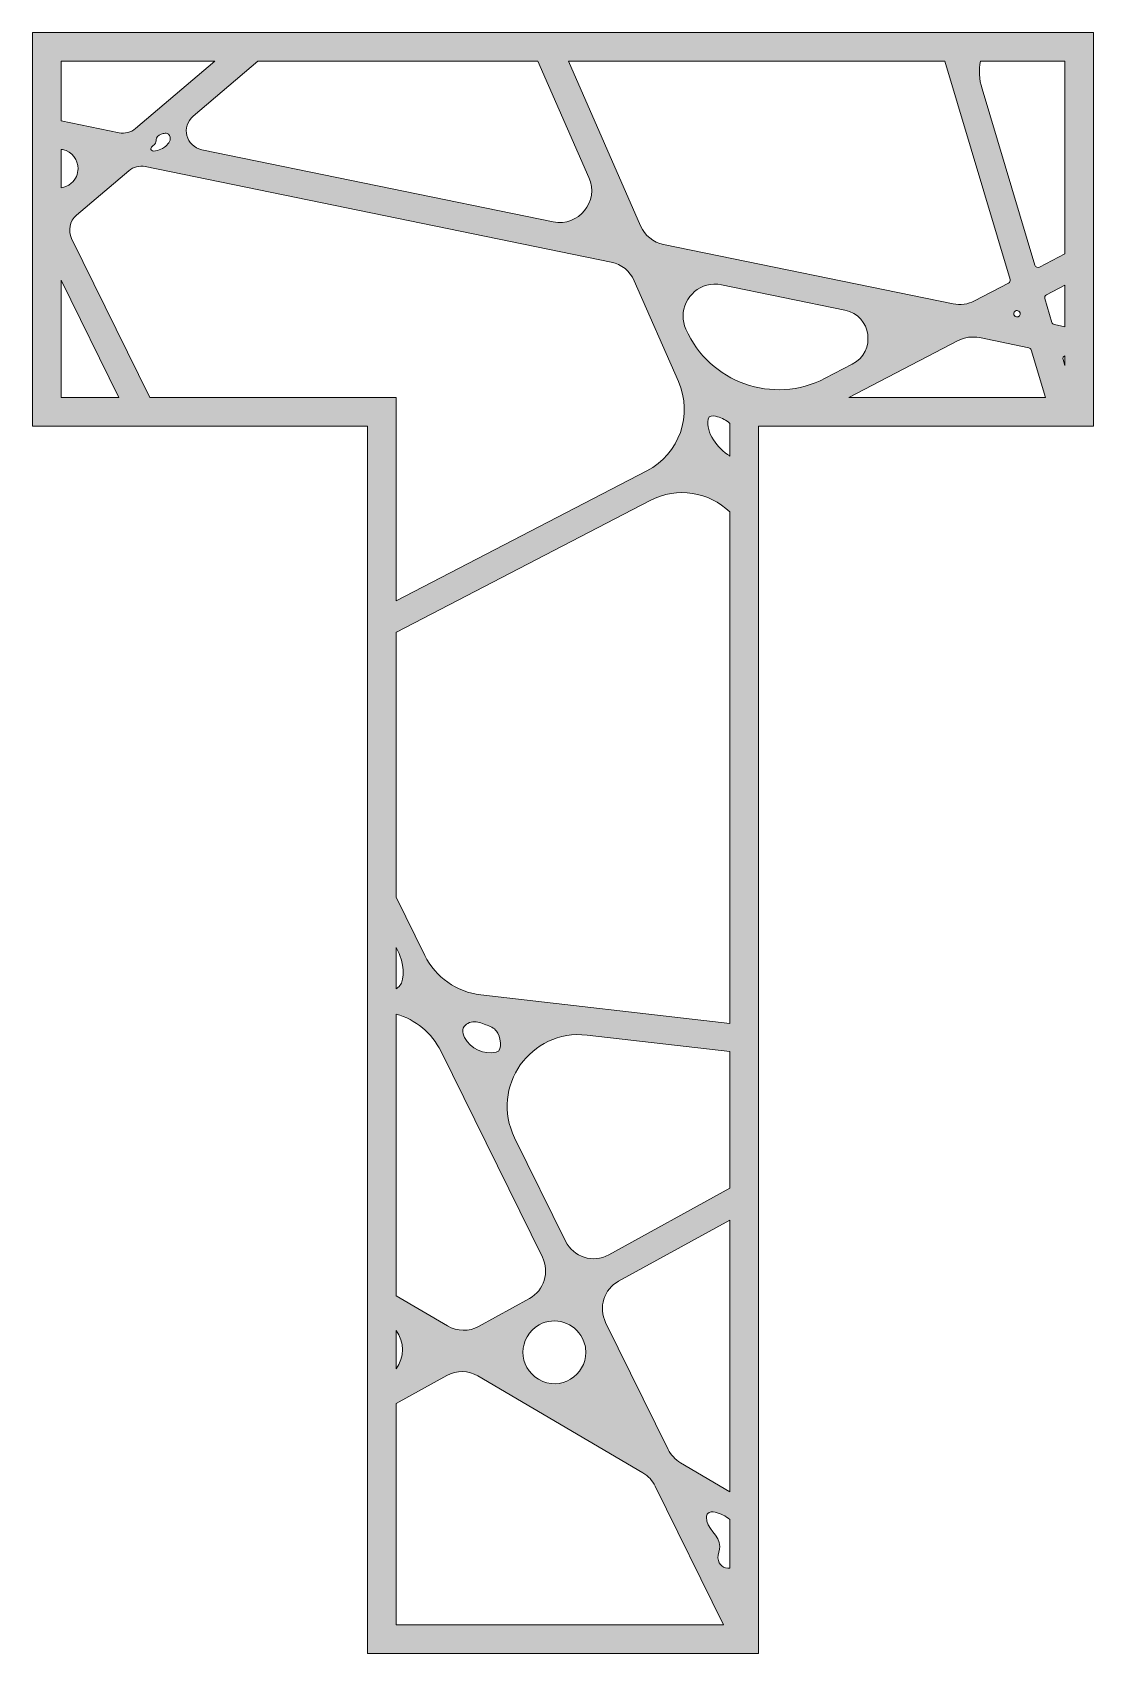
# Model space of a CAD drawing. Extents: x -1650 to 2650, y -4022 to 3022.
# Drawn here: x 2004.8 to 2295.2, y -1821.8 to -1378.2 of the extents above; entities that cross this region are included whole.
import ezdxf

# ---------------------------------------------------------------- set-up
doc = ezdxf.new("R2010")
doc.units = 0
doc.header["$MEASUREMENT"] = 0
doc.layers.add('Layer 1', color=7, linetype='Continuous')

msp = doc.modelspace()

# ---------------------------------------------------------------- hatches: boundary and pattern name
at = {"layer": 'Layer 1', "true_color": 0xe6e7e8}
h = msp.add_hatch(color=254, dxfattribs=at)
h.dxf.hatch_style = 2
h.paths.add_polyline_path([(2293.56, -1378.25), (2268.29, -1378.25), (2252.1, -1378.25), (2148.01, -1378.25), (2139.7, -1378.25), (2075.68, -1378.25), (2063.93, -1378.25), (2004.79, -1378.25), (2004.79, -1400.83), (2004.79, -1439.32), (2004.79, -1485.94), (2032.32, -1485.94), (2040.8, -1485.94), (2096.46, -1485.94), (2096.46, -1537.18), (2096.46, -1548.06), (2096.46, -1598.87), (2096.46, -1627.09), (2096.46, -1632.03), (2096.46, -1634.48), (2096.46, -1637.97), (2096.46, -1645.64), (2096.46, -1719.23), (2096.46, -1728.05), (2096.46, -1748.96), (2096.46, -1757.64), (2096.46, -1821.75), (2197.83, -1821.75), (2203.54, -1821.75), (2203.54, -1816.03), (2203.54, -1807.14), (2203.54, -1782.09), (2203.54, -1698.81), (2203.54, -1690.13), (2203.54, -1657.94), (2203.54, -1650.28), (2203.54, -1523.76), (2203.54, -1485.94), (2213.19, -1485.94), (2284.37, -1485.94), (2292.32, -1485.94), (2295.21, -1485.94), (2295.21, -1468.15), (2295.21, -1460.38), (2295.21, -1443.35), (2295.21, -1434.77), (2295.21, -1379.11), (2295.21, -1378.25)])
edge = h.paths.add_edge_path()
edge.add_spline(control_points=[(2254.46, -1386.1), (2254.46, -1386.1), (2272.35, -1445.84), (2272.35, -1445.84), (2272.47, -1446.24), (2272.29, -1446.66), (2271.92, -1446.86), (2271.92, -1446.86), (2262.6, -1451.69), (2262.6, -1451.69), (2260.8, -1452.62), (2258.75, -1452.91), (2256.77, -1452.5), (2256.77, -1452.5), (2177.5, -1436.25), (2177.5, -1436.25), (2174.71, -1435.68), (2172.38, -1433.78), (2171.23, -1431.18), (2171.23, -1431.18), (2151.46, -1386.1), (2151.46, -1386.1), (2151.46, -1386.1), (2254.46, -1386.1), (2254.46, -1386.1)], knot_values=[0, 0, 0, 0, 1, 1, 1, 2, 2, 2, 3, 3, 3, 4, 4, 4, 5, 5, 5, 6, 6, 6, 7, 7, 7, 8, 8, 8, 8], degree=3, periodic=1)
edge = h.paths.add_edge_path()
edge.add_spline(control_points=[(2195.68, -1494.14), (2195.45, -1494.01), (2195.24, -1493.87), (2195.04, -1493.72), (2193.28, -1492.48), (2191.8, -1490.85), (2190.74, -1488.97), (2189.78, -1487.26), (2189.18, -1485.14), (2190.02, -1483.37), (2190.72, -1483.03), (2191.56, -1483.15), (2192.32, -1483.37), (2193.55, -1483.74), (2194.71, -1484.37), (2195.68, -1485.21), (2195.68, -1485.21), (2195.68, -1494.14), (2195.68, -1494.14)], knot_values=[0, 0, 0, 0, 1, 1, 1, 2, 2, 2, 3, 3, 3, 4, 4, 4, 5, 5, 5, 6, 6, 6, 6], degree=3, periodic=1)
edge = h.paths.add_edge_path()
edge.add_spline(control_points=[(2183.61, -1459.4), (2183.1, -1458.23), (2182.86, -1457.02), (2182.86, -1455.86), (2182.86, -1450.61), (2187.71, -1446.11), (2193.41, -1447.28), (2193.41, -1447.28), (2227.12, -1454.19), (2227.12, -1454.19), (2234.45, -1455.7), (2235.82, -1465.57), (2229.18, -1469.02), (2229.18, -1469.02), (2221.75, -1472.87), (2221.75, -1472.87), (2207.54, -1480.24), (2190.05, -1474.06), (2183.61, -1459.4)], knot_values=[0, 0, 0, 0, 1, 1, 1, 2, 2, 2, 3, 3, 3, 4, 4, 4, 5, 5, 5, 6, 6, 6, 6], degree=3, periodic=1)
edge = h.paths.add_edge_path()
edge.add_spline(control_points=[(2143.15, -1386.1), (2143.15, -1386.1), (2157.11, -1417.94), (2157.11, -1417.94), (2159.97, -1424.45), (2154.29, -1431.49), (2147.31, -1430.06), (2147.31, -1430.06), (2051.15, -1410.34), (2051.15, -1410.34), (2046.82, -1409.45), (2045.42, -1403.98), (2048.78, -1401.12), (2048.78, -1401.12), (2066.44, -1386.1), (2066.44, -1386.1), (2066.44, -1386.1), (2143.15, -1386.1), (2143.15, -1386.1)], knot_values=[0, 0, 0, 0, 1, 1, 1, 2, 2, 2, 3, 3, 3, 4, 4, 4, 5, 5, 5, 6, 6, 6, 6], degree=3, periodic=1)
edge = h.paths.add_edge_path()
edge.add_spline(control_points=[(2012.65, -1386.1), (2012.65, -1386.1), (2054.7, -1386.1), (2054.7, -1386.1), (2054.7, -1386.1), (2033.01, -1404.55), (2033.01, -1404.55), (2031.76, -1405.6), (2030.11, -1406.03), (2028.51, -1405.7), (2028.51, -1405.7), (2012.65, -1402.44), (2012.65, -1402.44), (2012.65, -1402.44), (2012.65, -1386.1), (2012.65, -1386.1)], knot_values=[0, 0, 0, 0, 1, 1, 1, 2, 2, 2, 3, 3, 3, 4, 4, 4, 5, 5, 5, 5], degree=3, periodic=1)
edge = h.paths.add_edge_path()
edge.add_spline(control_points=[(2042.53, -1407.35), (2042.44, -1408.32), (2041.44, -1409.29), (2040.67, -1409.83), (2040.03, -1410.27), (2038.01, -1411.08), (2037.35, -1410.5), (2037.23, -1410.4), (2037.19, -1410.23), (2037.21, -1410.08), (2037.27, -1409.4), (2038.21, -1409.16), (2038.51, -1408.55), (2038.72, -1408.13), (2038.6, -1407.61), (2038.74, -1407.17), (2038.98, -1406.44), (2039.81, -1406.1), (2040.56, -1405.93), (2040.94, -1405.84), (2041.34, -1405.77), (2041.7, -1405.9), (2042.27, -1406.1), (2042.58, -1406.75), (2042.53, -1407.35)], knot_values=[0, 0, 0, 0, 1, 1, 1, 2, 2, 2, 3, 3, 3, 4, 4, 4, 5, 5, 5, 6, 6, 6, 7, 7, 7, 8, 8, 8, 8], degree=3, periodic=1)
edge = h.paths.add_edge_path()
edge.add_spline(control_points=[(2012.65, -1410.24), (2012.77, -1410.25), (2012.91, -1410.27), (2013.04, -1410.3), (2015.72, -1410.84), (2017.28, -1413.15), (2017.28, -1415.52), (2017.28, -1416.96), (2016.69, -1418.43), (2015.41, -1419.52), (2014.59, -1420.22), (2013.63, -1420.62), (2012.65, -1420.73), (2012.65, -1420.73), (2012.65, -1410.24), (2012.65, -1410.24)], knot_values=[0, 0, 0, 0, 1, 1, 1, 2, 2, 2, 3, 3, 3, 4, 4, 4, 5, 5, 5, 5], degree=3, periodic=1)
h.paths.add_polyline_path([(2012.65, -1478.08), (2012.65, -1446.02), (2028.45, -1478.08)])
edge = h.paths.add_edge_path()
edge.add_spline(control_points=[(2036.93, -1478.08), (2036.93, -1478.08), (2015.53, -1434.66), (2015.53, -1434.66), (2014.46, -1432.48), (2015, -1429.86), (2016.85, -1428.28), (2016.85, -1428.28), (2031.18, -1416.09), (2031.18, -1416.09), (2032.42, -1415.04), (2034.08, -1414.61), (2035.68, -1414.94), (2035.68, -1414.94), (2163.22, -1441.09), (2163.22, -1441.09), (2166.01, -1441.66), (2168.35, -1443.55), (2169.5, -1446.16), (2169.5, -1446.16), (2181.6, -1473.74), (2181.6, -1473.74), (2185.61, -1482.89), (2181.83, -1493.57), (2172.97, -1498.17), (2172.97, -1498.17), (2104.32, -1533.77), (2104.32, -1533.77), (2104.32, -1533.77), (2104.32, -1478.08), (2104.32, -1478.08), (2104.32, -1478.08), (2036.93, -1478.08), (2036.93, -1478.08)], knot_values=[0, 0, 0, 0, 1, 1, 1, 2, 2, 2, 3, 3, 3, 4, 4, 4, 5, 5, 5, 6, 6, 6, 7, 7, 7, 8, 8, 8, 9, 9, 9, 10, 10, 10, 11, 11, 11, 11], degree=3, periodic=1)
edge = h.paths.add_edge_path()
edge.add_spline(control_points=[(2104.32, -1628.56), (2104.75, -1629.25), (2105.09, -1630.02), (2105.37, -1630.79), (2106.56, -1634.01), (2106.94, -1638.56), (2104.32, -1639.92), (2104.32, -1639.92), (2104.32, -1628.56), (2104.32, -1628.56)], knot_values=[0, 0, 0, 0, 1, 1, 1, 2, 2, 2, 3, 3, 3, 3], degree=3, periodic=1)
edge = h.paths.add_edge_path()
edge.add_spline(control_points=[(2104.32, -1646.79), (2109.64, -1648.27), (2114.14, -1651.96), (2116.62, -1657), (2116.62, -1657), (2144.36, -1713.29), (2144.36, -1713.29), (2146.4, -1717.4), (2144.83, -1722.39), (2140.8, -1724.6), (2140.8, -1724.6), (2126.9, -1732.24), (2126.9, -1732.24), (2124.25, -1733.7), (2121.03, -1733.65), (2118.42, -1732.12), (2118.42, -1732.12), (2104.32, -1723.84), (2104.32, -1723.84), (2104.32, -1723.84), (2104.32, -1646.79), (2104.32, -1646.79)], knot_values=[0, 0, 0, 0, 1, 1, 1, 2, 2, 2, 3, 3, 3, 4, 4, 4, 5, 5, 5, 6, 6, 6, 7, 7, 7, 7], degree=3, periodic=1)
edge = h.paths.add_edge_path()
edge.add_spline(control_points=[(2122.59, -1651.06), (2122.82, -1649.85), (2124.07, -1649.04), (2125.3, -1648.94), (2126.52, -1648.83), (2127.72, -1649.26), (2128.87, -1649.7), (2129.96, -1650.11), (2131.1, -1650.58), (2131.84, -1651.49), (2132.75, -1652.61), (2133.8, -1656.81), (2131.72, -1657.25), (2128.38, -1657.97), (2124.67, -1656.24), (2123.07, -1653.23), (2122.72, -1652.56), (2122.45, -1651.8), (2122.59, -1651.06)], knot_values=[0, 0, 0, 0, 1, 1, 1, 2, 2, 2, 3, 3, 3, 4, 4, 4, 5, 5, 5, 6, 6, 6, 6], degree=3, periodic=1)
edge = h.paths.add_edge_path()
edge.add_spline(control_points=[(2155.32, -1735.53), (2155.97, -1736.82), (2156.25, -1738.13), (2156.25, -1739.38), (2156.25, -1745.48), (2149.38, -1750.3), (2143.29, -1746.72), (2140.46, -1745.06), (2139.05, -1742.19), (2139.05, -1739.32), (2139.05, -1736.38), (2140.54, -1733.43), (2143.5, -1731.8), (2147.78, -1729.45), (2153.16, -1731.14), (2155.32, -1735.53)], knot_values=[0, 0, 0, 0, 1, 1, 1, 2, 2, 2, 3, 3, 3, 4, 4, 4, 5, 5, 5, 5], degree=3, periodic=1)
edge = h.paths.add_edge_path()
edge.add_spline(control_points=[(2104.32, -1733.39), (2106.67, -1736.44), (2106.65, -1740.78), (2104.32, -1743.82), (2104.32, -1743.82), (2104.32, -1733.39), (2104.32, -1733.39)], knot_values=[0, 0, 0, 0, 1, 1, 1, 2, 2, 2, 2], degree=3, periodic=1)
edge = h.paths.add_edge_path()
edge.add_spline(control_points=[(2104.32, -1813.9), (2104.32, -1813.9), (2104.32, -1753.33), (2104.32, -1753.33), (2104.32, -1753.33), (2118.22, -1745.69), (2118.22, -1745.69), (2120.88, -1744.23), (2124.09, -1744.28), (2126.7, -1745.8), (2126.7, -1745.8), (2171.89, -1772.34), (2171.89, -1772.34), (2173.34, -1773.19), (2174.51, -1774.44), (2175.25, -1775.95), (2175.25, -1775.95), (2193.95, -1813.9), (2193.95, -1813.9), (2193.95, -1813.9), (2104.32, -1813.9), (2104.32, -1813.9)], knot_values=[0, 0, 0, 0, 1, 1, 1, 2, 2, 2, 3, 3, 3, 4, 4, 4, 5, 5, 5, 6, 6, 6, 7, 7, 7, 7], degree=3, periodic=1)
edge = h.paths.add_edge_path()
edge.add_spline(control_points=[(2195.68, -1798.38), (2194.05, -1798.46), (2192.55, -1797.63), (2192.4, -1795.58), (2192.32, -1794.51), (2192.88, -1793.49), (2192.9, -1792.42), (2192.97, -1789.43), (2189.06, -1787.46), (2189.23, -1784.48), (2189.26, -1784.1), (2189.36, -1783.7), (2189.62, -1783.42), (2190.1, -1782.89), (2190.95, -1782.93), (2191.66, -1783.09), (2193.2, -1783.44), (2194.54, -1784.12), (2195.68, -1785.04), (2195.68, -1785.04), (2195.68, -1798.38), (2195.68, -1798.38)], knot_values=[0, 0, 0, 0, 1, 1, 1, 2, 2, 2, 3, 3, 3, 4, 4, 4, 5, 5, 5, 6, 6, 6, 7, 7, 7, 7], degree=3, periodic=1)
edge = h.paths.add_edge_path()
edge.add_spline(control_points=[(2195.68, -1777.48), (2195.68, -1777.48), (2182.14, -1769.53), (2182.14, -1769.53), (2180.7, -1768.68), (2179.54, -1767.43), (2178.79, -1765.92), (2178.79, -1765.92), (2161.66, -1731.18), (2161.66, -1731.18), (2159.64, -1727.06), (2161.21, -1722.07), (2165.23, -1719.86), (2165.23, -1719.86), (2195.68, -1703.14), (2195.68, -1703.14), (2195.68, -1703.14), (2195.68, -1777.48), (2195.68, -1777.48)], knot_values=[0, 0, 0, 0, 1, 1, 1, 2, 2, 2, 3, 3, 3, 4, 4, 4, 5, 5, 5, 6, 6, 6, 6], degree=3, periodic=1)
edge = h.paths.add_edge_path()
edge.add_spline(control_points=[(2195.68, -1694.45), (2195.68, -1694.45), (2162.53, -1712.66), (2162.53, -1712.66), (2158.25, -1715.01), (2152.86, -1713.32), (2150.7, -1708.93), (2150.7, -1708.93), (2136.77, -1680.66), (2136.77, -1680.66), (2129.91, -1666.75), (2141.17, -1650.78), (2156.57, -1652.55), (2156.57, -1652.55), (2195.68, -1657.03), (2195.68, -1657.03), (2195.68, -1657.03), (2195.68, -1694.45), (2195.68, -1694.45)], knot_values=[0, 0, 0, 0, 1, 1, 1, 2, 2, 2, 3, 3, 3, 4, 4, 4, 5, 5, 5, 6, 6, 6, 6], degree=3, periodic=1)
edge = h.paths.add_edge_path()
edge.add_spline(control_points=[(2127.51, -1641.55), (2120.9, -1640.79), (2115.12, -1636.73), (2112.17, -1630.75), (2112.17, -1630.75), (2104.32, -1614.81), (2104.32, -1614.81), (2104.32, -1614.81), (2104.32, -1542.35), (2104.32, -1542.35), (2104.35, -1542.32), (2104.38, -1542.31), (2104.41, -1542.29), (2104.41, -1542.29), (2173.85, -1506.28), (2173.85, -1506.28), (2181.28, -1502.43), (2190.02, -1504), (2195.68, -1509.43), (2195.68, -1509.43), (2195.68, -1649.37), (2195.68, -1649.37), (2195.68, -1649.37), (2127.51, -1641.55), (2127.51, -1641.55)], knot_values=[0, 0, 0, 0, 1, 1, 1, 2, 2, 2, 3, 3, 3, 4, 4, 4, 5, 5, 5, 6, 6, 6, 7, 7, 7, 8, 8, 8, 8], degree=3, periodic=1)
edge = h.paths.add_edge_path()
edge.add_spline(control_points=[(2228.25, -1478.08), (2228.25, -1478.08), (2258.17, -1462.56), (2258.17, -1462.56), (2259.96, -1461.63), (2262.01, -1461.34), (2263.99, -1461.75), (2263.99, -1461.75), (2277.48, -1464.52), (2277.48, -1464.52), (2277.79, -1464.58), (2278.04, -1464.81), (2278.14, -1465.12), (2278.14, -1465.12), (2282.02, -1478.08), (2282.02, -1478.08), (2282.02, -1478.08), (2228.25, -1478.08), (2228.25, -1478.08)], knot_values=[0, 0, 0, 0, 1, 1, 1, 2, 2, 2, 3, 3, 3, 4, 4, 4, 5, 5, 5, 6, 6, 6, 6], degree=3, periodic=1)
edge = h.paths.add_edge_path()
edge.add_spline(control_points=[(2273.38, -1455.19), (2273.38, -1454.89), (2273.53, -1454.59), (2273.85, -1454.42), (2273.98, -1454.36), (2274.12, -1454.33), (2274.25, -1454.33), (2274.62, -1454.33), (2274.97, -1454.56), (2275.09, -1454.95), (2275.28, -1455.58), (2274.73, -1456.18), (2274.08, -1456.05), (2273.63, -1455.96), (2273.38, -1455.57), (2273.38, -1455.19)], knot_values=[0, 0, 0, 0, 1, 1, 1, 2, 2, 2, 3, 3, 3, 4, 4, 4, 5, 5, 5, 5], degree=3, periodic=1)
edge = h.paths.add_edge_path()
edge.add_spline(control_points=[(2286.86, -1467.75), (2286.73, -1467.3), (2286.97, -1466.87), (2287.35, -1466.71), (2287.35, -1466.71), (2287.35, -1469.37), (2287.35, -1469.37), (2287.35, -1469.37), (2286.86, -1467.75), (2286.86, -1467.75)], knot_values=[0, 0, 0, 0, 1, 1, 1, 2, 2, 2, 3, 3, 3, 3], degree=3, periodic=1)
edge = h.paths.add_edge_path()
edge.add_spline(control_points=[(2287.35, -1458.77), (2287.35, -1458.77), (2284.48, -1458.18), (2284.48, -1458.18), (2284.16, -1458.12), (2283.91, -1457.89), (2283.82, -1457.58), (2283.82, -1457.58), (2281.87, -1451.07), (2281.87, -1451.07), (2281.75, -1450.67), (2281.93, -1450.24), (2282.3, -1450.05), (2282.3, -1450.05), (2287.35, -1447.43), (2287.35, -1447.43), (2287.35, -1447.43), (2287.35, -1458.77), (2287.35, -1458.77)], knot_values=[0, 0, 0, 0, 1, 1, 1, 2, 2, 2, 3, 3, 3, 4, 4, 4, 5, 5, 5, 6, 6, 6, 6], degree=3, periodic=1)
edge = h.paths.add_edge_path()
edge.add_spline(control_points=[(2280.37, -1442.47), (2279.89, -1442.73), (2279.29, -1442.47), (2279.13, -1441.96), (2279.13, -1441.96), (2264.68, -1393.7), (2264.68, -1393.7), (2263.88, -1391.06), (2263.79, -1388.48), (2264.24, -1386.1), (2264.24, -1386.1), (2287.35, -1386.1), (2287.35, -1386.1), (2287.35, -1386.1), (2287.35, -1438.85), (2287.35, -1438.85), (2287.35, -1438.85), (2280.37, -1442.47), (2280.37, -1442.47)], knot_values=[0, 0, 0, 0, 1, 1, 1, 2, 2, 2, 3, 3, 3, 4, 4, 4, 5, 5, 5, 6, 6, 6, 6], degree=3, periodic=1)

# ---------------------------------------------------------------- linework, layer by layer
at = {"layer": 'Layer 1', "lineweight": 0}
for points in [[(2293.56, -1378.25), (2268.29, -1378.25), (2252.1, -1378.25), (2148.01, -1378.25), (2139.7, -1378.25), (2075.68, -1378.25), (2063.93, -1378.25), (2004.79, -1378.25), (2004.79, -1400.83), (2004.79, -1439.32), (2004.79, -1485.94), (2032.32, -1485.94), (2040.8, -1485.94), (2096.46, -1485.94), (2096.46, -1537.18), (2096.46, -1548.06), (2096.46, -1598.87), (2096.46, -1627.09), (2096.46, -1632.03), (2096.46, -1634.48), (2096.46, -1637.97), (2096.46, -1645.64), (2096.46, -1719.23), (2096.46, -1728.05), (2096.46, -1748.96), (2096.46, -1757.64), (2096.46, -1821.75), (2197.83, -1821.75), (2203.54, -1821.75), (2203.54, -1816.03), (2203.54, -1807.14), (2203.54, -1782.09), (2203.54, -1698.81), (2203.54, -1690.13), (2203.54, -1657.94), (2203.54, -1650.28), (2203.54, -1523.76), (2203.54, -1485.94), (2213.19, -1485.94), (2284.37, -1485.94), (2292.32, -1485.94), (2295.21, -1485.94), (2295.21, -1468.15), (2295.21, -1460.38), (2295.21, -1443.35), (2295.21, -1434.77), (2295.21, -1379.11), (2295.21, -1378.25), (2293.56, -1378.25)], [(2012.65, -1478.08), (2012.65, -1446.02), (2028.45, -1478.08), (2012.65, -1478.08)]]:
    msp.add_lwpolyline(points, dxfattribs=at)
for points, knots in [([(2012.65, -1386.1), (2012.65, -1386.1), (2054.7, -1386.1), (2054.7, -1386.1), (2054.7, -1386.1), (2033.01, -1404.55), (2033.01, -1404.55), (2031.76, -1405.6), (2030.11, -1406.03), (2028.51, -1405.7), (2028.51, -1405.7), (2012.65, -1402.44), (2012.65, -1402.44), (2012.65, -1402.44), (2012.65, -1386.1), (2012.65, -1386.1)], [0, 0, 0, 0, 1, 1, 1, 2, 2, 2, 3, 3, 3, 4, 4, 4, 5, 5, 5, 5]), ([(2143.15, -1386.1), (2143.15, -1386.1), (2157.11, -1417.94), (2157.11, -1417.94), (2159.97, -1424.45), (2154.29, -1431.49), (2147.31, -1430.06), (2147.31, -1430.06), (2051.15, -1410.34), (2051.15, -1410.34), (2046.82, -1409.45), (2045.42, -1403.98), (2048.78, -1401.12), (2048.78, -1401.12), (2066.44, -1386.1), (2066.44, -1386.1), (2066.44, -1386.1), (2143.15, -1386.1), (2143.15, -1386.1)], [0, 0, 0, 0, 1, 1, 1, 2, 2, 2, 3, 3, 3, 4, 4, 4, 5, 5, 5, 6, 6, 6, 6]), ([(2254.46, -1386.1), (2254.46, -1386.1), (2272.35, -1445.84), (2272.35, -1445.84), (2272.47, -1446.24), (2272.29, -1446.66), (2271.92, -1446.86), (2271.92, -1446.86), (2262.6, -1451.69), (2262.6, -1451.69), (2260.8, -1452.62), (2258.75, -1452.91), (2256.77, -1452.5), (2256.77, -1452.5), (2177.5, -1436.25), (2177.5, -1436.25), (2174.71, -1435.68), (2172.38, -1433.78), (2171.23, -1431.18), (2171.23, -1431.18), (2151.46, -1386.1), (2151.46, -1386.1), (2151.46, -1386.1), (2254.46, -1386.1), (2254.46, -1386.1)], [0, 0, 0, 0, 1, 1, 1, 2, 2, 2, 3, 3, 3, 4, 4, 4, 5, 5, 5, 6, 6, 6, 7, 7, 7, 8, 8, 8, 8]), ([(2280.37, -1442.47), (2279.89, -1442.73), (2279.29, -1442.47), (2279.13, -1441.96), (2279.13, -1441.96), (2264.68, -1393.7), (2264.68, -1393.7), (2263.88, -1391.06), (2263.79, -1388.48), (2264.24, -1386.1), (2264.24, -1386.1), (2287.35, -1386.1), (2287.35, -1386.1), (2287.35, -1386.1), (2287.35, -1438.85), (2287.35, -1438.85), (2287.35, -1438.85), (2280.37, -1442.47), (2280.37, -1442.47)], [0, 0, 0, 0, 1, 1, 1, 2, 2, 2, 3, 3, 3, 4, 4, 4, 5, 5, 5, 6, 6, 6, 6]), ([(2042.53, -1407.35), (2042.44, -1408.32), (2041.44, -1409.29), (2040.67, -1409.83), (2040.03, -1410.27), (2038.01, -1411.08), (2037.35, -1410.5), (2037.23, -1410.4), (2037.19, -1410.23), (2037.21, -1410.08), (2037.27, -1409.4), (2038.21, -1409.16), (2038.51, -1408.55), (2038.72, -1408.13), (2038.6, -1407.61), (2038.74, -1407.17), (2038.98, -1406.44), (2039.81, -1406.1), (2040.56, -1405.93), (2040.94, -1405.84), (2041.34, -1405.77), (2041.7, -1405.9), (2042.27, -1406.1), (2042.58, -1406.75), (2042.53, -1407.35)], [0, 0, 0, 0, 1, 1, 1, 2, 2, 2, 3, 3, 3, 4, 4, 4, 5, 5, 5, 6, 6, 6, 7, 7, 7, 8, 8, 8, 8]), ([(2012.65, -1410.24), (2012.77, -1410.25), (2012.91, -1410.27), (2013.04, -1410.3), (2015.72, -1410.84), (2017.28, -1413.15), (2017.28, -1415.52), (2017.28, -1416.96), (2016.69, -1418.43), (2015.41, -1419.52), (2014.59, -1420.22), (2013.63, -1420.62), (2012.65, -1420.73), (2012.65, -1420.73), (2012.65, -1410.24), (2012.65, -1410.24)], [0, 0, 0, 0, 1, 1, 1, 2, 2, 2, 3, 3, 3, 4, 4, 4, 5, 5, 5, 5]), ([(2036.93, -1478.08), (2036.93, -1478.08), (2015.53, -1434.66), (2015.53, -1434.66), (2014.46, -1432.48), (2015, -1429.86), (2016.85, -1428.28), (2016.85, -1428.28), (2031.18, -1416.09), (2031.18, -1416.09), (2032.42, -1415.04), (2034.08, -1414.61), (2035.68, -1414.94), (2035.68, -1414.94), (2163.22, -1441.09), (2163.22, -1441.09), (2166.01, -1441.66), (2168.35, -1443.55), (2169.5, -1446.16), (2169.5, -1446.16), (2181.6, -1473.74), (2181.6, -1473.74), (2185.61, -1482.89), (2181.83, -1493.57), (2172.97, -1498.17), (2172.97, -1498.17), (2104.32, -1533.77), (2104.32, -1533.77), (2104.32, -1533.77), (2104.32, -1478.08), (2104.32, -1478.08), (2104.32, -1478.08), (2036.93, -1478.08), (2036.93, -1478.08)], [0, 0, 0, 0, 1, 1, 1, 2, 2, 2, 3, 3, 3, 4, 4, 4, 5, 5, 5, 6, 6, 6, 7, 7, 7, 8, 8, 8, 9, 9, 9, 10, 10, 10, 11, 11, 11, 11]), ([(2183.61, -1459.4), (2183.1, -1458.23), (2182.86, -1457.02), (2182.86, -1455.86), (2182.86, -1450.61), (2187.71, -1446.11), (2193.41, -1447.28), (2193.41, -1447.28), (2227.12, -1454.19), (2227.12, -1454.19), (2234.45, -1455.7), (2235.82, -1465.57), (2229.18, -1469.02), (2229.18, -1469.02), (2221.75, -1472.87), (2221.75, -1472.87), (2207.54, -1480.24), (2190.05, -1474.06), (2183.61, -1459.4)], [0, 0, 0, 0, 1, 1, 1, 2, 2, 2, 3, 3, 3, 4, 4, 4, 5, 5, 5, 6, 6, 6, 6]), ([(2287.35, -1458.77), (2287.35, -1458.77), (2284.48, -1458.18), (2284.48, -1458.18), (2284.16, -1458.12), (2283.91, -1457.89), (2283.82, -1457.58), (2283.82, -1457.58), (2281.87, -1451.07), (2281.87, -1451.07), (2281.75, -1450.67), (2281.93, -1450.24), (2282.3, -1450.05), (2282.3, -1450.05), (2287.35, -1447.43), (2287.35, -1447.43), (2287.35, -1447.43), (2287.35, -1458.77), (2287.35, -1458.77)], [0, 0, 0, 0, 1, 1, 1, 2, 2, 2, 3, 3, 3, 4, 4, 4, 5, 5, 5, 6, 6, 6, 6]), ([(2273.38, -1455.19), (2273.38, -1454.89), (2273.53, -1454.59), (2273.85, -1454.42), (2273.98, -1454.36), (2274.12, -1454.33), (2274.25, -1454.33), (2274.62, -1454.33), (2274.97, -1454.56), (2275.09, -1454.95), (2275.28, -1455.58), (2274.73, -1456.18), (2274.08, -1456.05), (2273.63, -1455.96), (2273.38, -1455.57), (2273.38, -1455.19)], [0, 0, 0, 0, 1, 1, 1, 2, 2, 2, 3, 3, 3, 4, 4, 4, 5, 5, 5, 5]), ([(2228.25, -1478.08), (2228.25, -1478.08), (2258.17, -1462.56), (2258.17, -1462.56), (2259.96, -1461.63), (2262.01, -1461.34), (2263.99, -1461.75), (2263.99, -1461.75), (2277.48, -1464.52), (2277.48, -1464.52), (2277.79, -1464.58), (2278.04, -1464.81), (2278.14, -1465.12), (2278.14, -1465.12), (2282.02, -1478.08), (2282.02, -1478.08), (2282.02, -1478.08), (2228.25, -1478.08), (2228.25, -1478.08)], [0, 0, 0, 0, 1, 1, 1, 2, 2, 2, 3, 3, 3, 4, 4, 4, 5, 5, 5, 6, 6, 6, 6]), ([(2286.86, -1467.75), (2286.73, -1467.3), (2286.97, -1466.87), (2287.35, -1466.71), (2287.35, -1466.71), (2287.35, -1469.37), (2287.35, -1469.37), (2287.35, -1469.37), (2286.86, -1467.75), (2286.86, -1467.75)], [0, 0, 0, 0, 1, 1, 1, 2, 2, 2, 3, 3, 3, 3]), ([(2195.68, -1494.14), (2195.45, -1494.01), (2195.24, -1493.87), (2195.04, -1493.72), (2193.28, -1492.48), (2191.8, -1490.85), (2190.74, -1488.97), (2189.78, -1487.26), (2189.18, -1485.14), (2190.02, -1483.37), (2190.72, -1483.03), (2191.56, -1483.15), (2192.32, -1483.37), (2193.55, -1483.74), (2194.71, -1484.37), (2195.68, -1485.21), (2195.68, -1485.21), (2195.68, -1494.14), (2195.68, -1494.14)], [0, 0, 0, 0, 1, 1, 1, 2, 2, 2, 3, 3, 3, 4, 4, 4, 5, 5, 5, 6, 6, 6, 6]), ([(2127.51, -1641.55), (2120.9, -1640.79), (2115.12, -1636.73), (2112.17, -1630.75), (2112.17, -1630.75), (2104.32, -1614.81), (2104.32, -1614.81), (2104.32, -1614.81), (2104.32, -1542.35), (2104.32, -1542.35), (2104.35, -1542.32), (2104.38, -1542.31), (2104.41, -1542.29), (2104.41, -1542.29), (2173.85, -1506.28), (2173.85, -1506.28), (2181.28, -1502.43), (2190.02, -1504), (2195.68, -1509.43), (2195.68, -1509.43), (2195.68, -1649.37), (2195.68, -1649.37), (2195.68, -1649.37), (2127.51, -1641.55), (2127.51, -1641.55)], [0, 0, 0, 0, 1, 1, 1, 2, 2, 2, 3, 3, 3, 4, 4, 4, 5, 5, 5, 6, 6, 6, 7, 7, 7, 8, 8, 8, 8]), ([(2104.32, -1628.56), (2104.75, -1629.25), (2105.09, -1630.02), (2105.37, -1630.79), (2106.56, -1634.01), (2106.94, -1638.56), (2104.32, -1639.92), (2104.32, -1639.92), (2104.32, -1628.56), (2104.32, -1628.56)], [0, 0, 0, 0, 1, 1, 1, 2, 2, 2, 3, 3, 3, 3]), ([(2104.32, -1646.79), (2109.64, -1648.27), (2114.14, -1651.96), (2116.62, -1657), (2116.62, -1657), (2144.36, -1713.29), (2144.36, -1713.29), (2146.4, -1717.4), (2144.83, -1722.39), (2140.8, -1724.6), (2140.8, -1724.6), (2126.9, -1732.24), (2126.9, -1732.24), (2124.25, -1733.7), (2121.03, -1733.65), (2118.42, -1732.12), (2118.42, -1732.12), (2104.32, -1723.84), (2104.32, -1723.84), (2104.32, -1723.84), (2104.32, -1646.79), (2104.32, -1646.79)], [0, 0, 0, 0, 1, 1, 1, 2, 2, 2, 3, 3, 3, 4, 4, 4, 5, 5, 5, 6, 6, 6, 7, 7, 7, 7]), ([(2122.59, -1651.06), (2122.82, -1649.85), (2124.07, -1649.04), (2125.3, -1648.94), (2126.52, -1648.83), (2127.72, -1649.26), (2128.87, -1649.7), (2129.96, -1650.11), (2131.1, -1650.58), (2131.84, -1651.49), (2132.75, -1652.61), (2133.8, -1656.81), (2131.72, -1657.25), (2128.38, -1657.97), (2124.67, -1656.24), (2123.07, -1653.23), (2122.72, -1652.56), (2122.45, -1651.8), (2122.59, -1651.06)], [0, 0, 0, 0, 1, 1, 1, 2, 2, 2, 3, 3, 3, 4, 4, 4, 5, 5, 5, 6, 6, 6, 6]), ([(2195.68, -1694.45), (2195.68, -1694.45), (2162.53, -1712.66), (2162.53, -1712.66), (2158.25, -1715.01), (2152.86, -1713.32), (2150.7, -1708.93), (2150.7, -1708.93), (2136.77, -1680.66), (2136.77, -1680.66), (2129.91, -1666.75), (2141.17, -1650.78), (2156.57, -1652.55), (2156.57, -1652.55), (2195.68, -1657.03), (2195.68, -1657.03), (2195.68, -1657.03), (2195.68, -1694.45), (2195.68, -1694.45)], [0, 0, 0, 0, 1, 1, 1, 2, 2, 2, 3, 3, 3, 4, 4, 4, 5, 5, 5, 6, 6, 6, 6]), ([(2195.68, -1777.48), (2195.68, -1777.48), (2182.14, -1769.53), (2182.14, -1769.53), (2180.7, -1768.68), (2179.54, -1767.43), (2178.79, -1765.92), (2178.79, -1765.92), (2161.66, -1731.18), (2161.66, -1731.18), (2159.64, -1727.06), (2161.21, -1722.07), (2165.23, -1719.86), (2165.23, -1719.86), (2195.68, -1703.14), (2195.68, -1703.14), (2195.68, -1703.14), (2195.68, -1777.48), (2195.68, -1777.48)], [0, 0, 0, 0, 1, 1, 1, 2, 2, 2, 3, 3, 3, 4, 4, 4, 5, 5, 5, 6, 6, 6, 6]), ([(2155.32, -1735.53), (2155.97, -1736.82), (2156.25, -1738.13), (2156.25, -1739.38), (2156.25, -1745.48), (2149.38, -1750.3), (2143.29, -1746.72), (2140.46, -1745.06), (2139.05, -1742.19), (2139.05, -1739.32), (2139.05, -1736.38), (2140.54, -1733.43), (2143.5, -1731.8), (2147.78, -1729.45), (2153.16, -1731.14), (2155.32, -1735.53)], [0, 0, 0, 0, 1, 1, 1, 2, 2, 2, 3, 3, 3, 4, 4, 4, 5, 5, 5, 5]), ([(2104.32, -1733.39), (2106.67, -1736.44), (2106.65, -1740.78), (2104.32, -1743.82), (2104.32, -1743.82), (2104.32, -1733.39), (2104.32, -1733.39)], [0, 0, 0, 0, 1, 1, 1, 2, 2, 2, 2]), ([(2104.32, -1813.9), (2104.32, -1813.9), (2104.32, -1753.33), (2104.32, -1753.33), (2104.32, -1753.33), (2118.22, -1745.69), (2118.22, -1745.69), (2120.88, -1744.23), (2124.09, -1744.28), (2126.7, -1745.8), (2126.7, -1745.8), (2171.89, -1772.34), (2171.89, -1772.34), (2173.34, -1773.19), (2174.51, -1774.44), (2175.25, -1775.95), (2175.25, -1775.95), (2193.95, -1813.9), (2193.95, -1813.9), (2193.95, -1813.9), (2104.32, -1813.9), (2104.32, -1813.9)], [0, 0, 0, 0, 1, 1, 1, 2, 2, 2, 3, 3, 3, 4, 4, 4, 5, 5, 5, 6, 6, 6, 7, 7, 7, 7]), ([(2195.68, -1798.38), (2194.05, -1798.46), (2192.55, -1797.63), (2192.4, -1795.58), (2192.32, -1794.51), (2192.88, -1793.49), (2192.9, -1792.42), (2192.97, -1789.43), (2189.06, -1787.46), (2189.23, -1784.48), (2189.26, -1784.1), (2189.36, -1783.7), (2189.62, -1783.42), (2190.1, -1782.89), (2190.95, -1782.93), (2191.66, -1783.09), (2193.2, -1783.44), (2194.54, -1784.12), (2195.68, -1785.04), (2195.68, -1785.04), (2195.68, -1798.38), (2195.68, -1798.38)], [0, 0, 0, 0, 1, 1, 1, 2, 2, 2, 3, 3, 3, 4, 4, 4, 5, 5, 5, 6, 6, 6, 7, 7, 7, 7])]:
    msp.add_open_spline(points, degree=3, knots=knots, dxfattribs=at)

doc.saveas('drawing.dxf')
